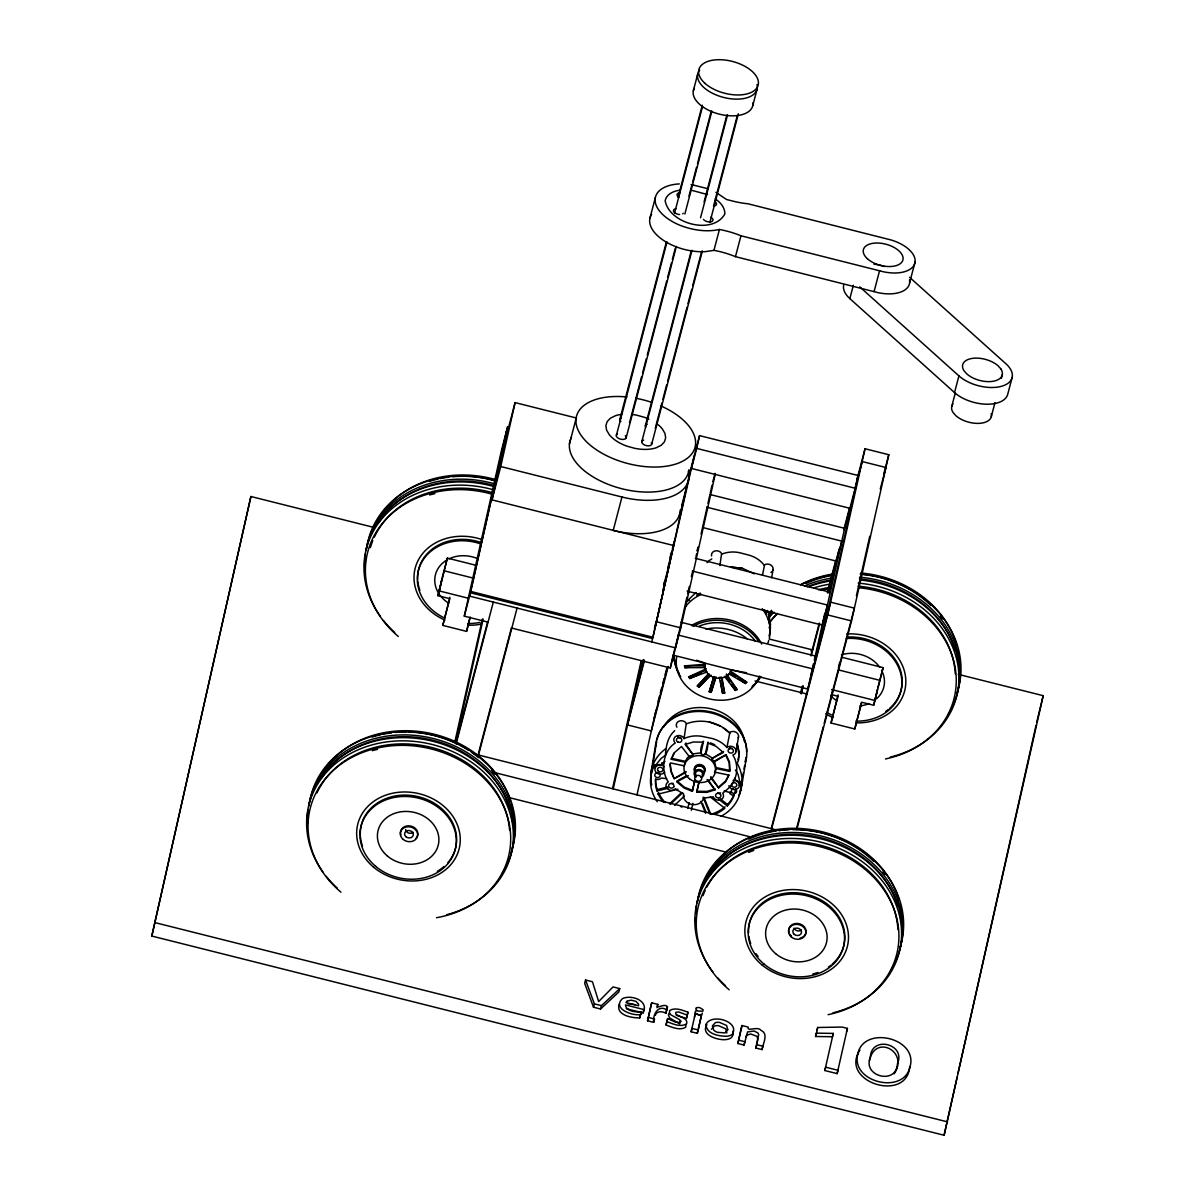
<?xml version="1.0" encoding="UTF-8"?>
<svg xmlns="http://www.w3.org/2000/svg" width="1195" height="1195" viewBox="0 0 1195 1195"><rect width="100%" height="100%" fill="white"/><g stroke="black" fill="none" stroke-linecap="round" stroke-linejoin="round"><path stroke-width="1.5" d="M666.989 241.928L616.261 435.831A5.109 2.734 14.7 0 0 621.027 439.252A5.109 2.734 14.7 0 0 626.135 437.878L676.355 246.499M626.135 437.878L626.195 437.161A5.109 2.734 14.7 0 0 625.299 435.637M643.971 1009.566L625.433 1004.905C626.165 1011.702 635.815 1012.105 641.207 1011.866L640.61 1014.54C632.185 1016.183 611.945 1008.505 622.476 998.617C631.483 994.27 649.453 1000.738 643.089 1012.912L626.24 1008.67M643.552 1009.969L643.089 1012.912M909.694 1066.567C907.169 1103.314 838.711 1082.087 859.922 1050.061M651.081 772.209L655.831 743.634M651.29 773.987L656.667 741.572M664.958 761.23L661.701 764.785L660.581 764.546A5.392 4.556 9.4 0 0 655.801 766.413L654.651 766.518L654.98 764.621L655.816 765.009M685.721 603.983L686.035 602.086L696.058 592.481M667.856 788.297L657.056 791L656.877 788.356A40.54 34.222 9.4 0 1 655.667 779.409M661.701 764.785L662.015 762.873M663.389 802.174A40.451 34.147 9.4 0 1 658.266 794.122L658.505 792.703A40.451 34.147 9.4 0 0 665.271 802.592M658.266 794.122L658.55 792.688M689.41 756.749L689.575 755.808L687.005 758.227L685.064 762.261L671.261 759.243L674.652 752.432L681.494 746.502L689.41 756.749L693.115 754.777L685.318 743.544L686.169 743.021M675.369 788.969L683.615 794.003A10.172 8.589 9.4 0 0 691.681 804.444A10.172 8.589 9.4 0 0 703.526 798.14L713.191 796.826A5.363 4.526 9.4 0 0 720.645 799.754A5.363 4.526 9.4 0 0 722.646 793.241L727.889 788.849A36.851 31.115 9.4 0 0 734.716 758.481L732.893 755.061A5.363 4.526 9.4 0 0 735.343 748.682A5.363 4.526 9.4 0 0 727.441 747.099L726.918 747.532A26.858 22.675 9.4 0 0 711.847 738.42L701.659 736.314A26.828 22.66 9.4 0 0 684.048 738.615L686.288 723.319A5.363 4.526 9.4 0 0 679.059 721.153A5.363 4.526 9.4 0 0 676.908 727.202M719.913 565.623L721.586 553.494A5.363 4.526 9.4 0 0 715.073 550.94A5.363 4.526 9.4 0 0 711.593 555.974M704.975 665.197L704.96 664.286L684.511 665.884L684.81 667.661L705.02 667.617L704.841 663.658M688.41 775.689L676.788 781.889L684.152 788.043L692.323 791.359L694.743 780.365M700.778 753.776L703.541 741.199C695.311 756.525 707.948 761.439 707.798 742.991L715.984 746.292L723.348 752.462L711.727 758.646L714.237 761.917L726.097 754.732L715.865 760.184M708.321 780.081L714.998 789.88L706.783 792.36L696.745 792.195L698.761 782.934M705.169 754.702L707.948 742.08M711.727 758.646L723.498 751.506L723.348 752.462M714.237 761.917L714.401 760.961L715.999 767.713M710.592 777.691L718.643 787.849L725.484 781.903L728.92 775.107L715.013 772.209L715.163 771.268L714.461 772.717M715.835 768.505L715.999 767.563L729.816 770.431L729.652 771.387L715.835 768.505L715.013 772.209M718.643 787.849L710.876 776.63M726.918 747.532L729.906 732.281A5.363 4.526 9.4 0 1 736.404 732.49A5.363 4.526 9.4 0 1 738.196 737.898M762.5 575.034L764.576 564.832A5.363 4.526 9.4 0 1 771.074 565.205A5.363 4.526 9.4 0 1 772.672 570.642M736.06 751.565L738.525 736.762M727.307 805.968L727.501 804.504A40.451 34.147 9.4 0 0 733.894 795.063L734.327 793.928L733.655 796.482A40.451 34.147 9.4 0 1 727.307 805.968L718.628 799.201M739.854 782.486L740.795 782.471L740.467 784.368L739.481 783.756A5.392 4.556 9.4 0 0 735.881 780.201L734.805 779.976L735.119 778.079M734.761 793.375L735.552 788.625M771.686 577.753L773.045 569.522M764.486 610.272L766.1 613.513L764.591 609.719M740.123 792.464L741.019 787.057M741.617 783.457L742.229 779.857M742.827 776.257L743.424 772.657M744.022 769.057L744.619 765.457M745.217 761.842L745.814 758.242M741.751 785.668L746.502 757.107M767.504 611.153L769.012 614.2L770.402 626.12A45.38 38.315 9.4 0 1 769.042 636.024M671.261 759.243L673.995 752.955M729.816 770.431L729.458 761.872L726.097 754.732M729.652 771.387L729.294 762.828L725.933 755.688M958.166 674.324L1043.19 695.684L944.095 1135.25L151.81 936.058L250.905 496.508L373.915 527.428M151.81 936.058L250.905 496.508M470.307 617.128L466.573 631.378L442.807 625.403L449.813 598.68L437.923 595.693L441.597 580.486M468.171 598.202L439.252 590.928L442.12 578.141L447.378 558.095L476.297 565.369M439.252 590.928L447.378 558.095M442.807 625.403L449.858 597.276M488.053 622.132L464.287 616.157L501.571 449.932L507.696 426.555L470.427 592.78L652.649 638.593M506.829 429.901L469.545 596.111L675.534 647.899L686.886 597.321M515.09 402.61L506.336 436.011L491.996 499.943L500.75 466.543L515.09 402.61L576.602 418.071M466.573 631.378L469.889 617.501M454.772 742.214L482.362 619.174M455.489 742.812L483.153 619.04M612.826 787.251L641.192 660.775M613.214 788.894L641.984 660.611M664.435 582.055L663.718 585.251L668.543 566.878M655.069 627.793L689.933 472.369M490.996 501.049L491.339 499.704L673.577 545.517L652.993 637.249L470.77 591.435L464.287 616.157M651.768 641.924L694.31 455.668M696.7 448.409L699.568 435.622L858.025 475.461L855.157 488.247L696.7 448.409L691.442 468.455L849.899 508.293M636.98 794.869L656.025 709.949M511.818 628.107L670.275 667.945L673.143 655.159M687.693 593.706L689.321 586.476M695.968 556.81L696.685 553.614M697.402 550.417L698.119 547.22M701.062 534.075L707.141 506.979M707.963 503.364L709.576 496.134M710.308 492.878L712.011 485.304M670.275 667.945L680.791 627.868L715.237 474.295M619.1 1004.263C615.724 1015.257 631.826 1018.08 639.728 1017.871L641.207 1011.866M687.827 808.193L689.171 802.577M692.323 791.359L694.579 781.306M691.352 810.255L692.906 803.324M696.745 792.195L698.985 782.217M651.693 1002.829L648.407 1017.468L654.561 1019.006L653.695 1022.352L647.526 1020.799L650.812 1006.175L651.693 1002.829L657.847 1004.383C654.89 1010.821 664.39 1002.321 667.467 1006.817L665.884 1013.3C662.657 1011.164 656.488 1010.656 655.263 1015.347M653.695 1022.352C652.53 1014.48 658.505 1004.159 666.765 1009.954M665.884 1013.3L667.467 1006.817M686.005 1024.533L685.721 1027.237C679.716 1030.867 671.978 1027.222 666.063 1024.981L666.765 1021.904M687.289 1015.138L687.947 1012.225C682.405 1010.208 675.235 1007.086 669.708 1010.522L669.379 1013.076L670.455 1014.555L679.477 1019.619L680.926 1021.531L679.223 1022.517L674.936 1021.904L667.632 1018.573L666.944 1021.635C672.86 1023.891 680.597 1027.536 686.587 1023.891C688.604 1017.856 678.775 1017.109 675.623 1013.763L675.952 1012.255L678.805 1012.016L687.289 1015.138L686.423 1018.469L676.236 1015.302M686.423 1018.469L687.947 1012.225M691.128 1031.763L695.281 1013.793L701.45 1015.332L698.164 1029.97L697.297 1033.316L691.128 1031.763L692.01 1028.432L698.164 1029.97M697.297 1033.316L701.45 1015.332M800.486 693.429L802.174 686.468M801.188 693.742L802.98 685.751M813.496 663.778L807.835 689.022L672.785 655.069M814.303 660.163L824.819 613.289M829.27 593.452L839.383 548.371M825.357 622.222L856.905 481.57M771.597 828.986L827.747 614.962L865.031 448.752L888.796 454.727L851.512 620.937L796.781 829.569M741.99 1025.534L738.704 1040.173L744.903 1041.726L744.022 1045.057L737.838 1043.504L741.124 1028.865L741.99 1025.534L748.189 1027.088C746.457 1032.271 757.854 1025.713 761.006 1030.359C768.982 1033.899 762.739 1043.832 762.066 1049.598L755.897 1048.045L757.749 1039.799L757.092 1036.394L750.639 1033.989L746.711 1035.258L745.904 1036.722M744.022 1045.057L747.592 1031.912L754.15 1031.001L757.974 1033.048L758.691 1034.586L755.897 1048.045M831.601 694.997L832.81 689.59M838.472 667.736L839.697 662.329M856.412 595.737L869.751 536.226M841.534 657.19L883.12 667.646L873.679 705.244L861.789 702.257L854.784 728.98L831.018 723.005L838.068 694.878M854.784 728.98L861.371 702.63M873.679 705.244L877.339 690.038M877.503 689.291L874.994 700.479L831.601 689.56M815.558 1036.498L817.709 1027.491L842.221 1027.073L847.419 1028.387L837.142 1073.633L824.819 1070.526L833.274 1033.406L816.439 1033.152L815.558 1036.498L832.392 1036.737L833.274 1033.406M944.095 1135.25L957.165 1076.964M957.972 1073.319L1036.005 725.44M1036.827 721.795L1043.19 695.684M437.923 595.693L439.685 589.015M456.132 741.946L487.694 621.624M456.102 743.947L493.311 602.086M478.493 753.298L511.475 627.599M478.448 755.315L517.077 608.061M569.447 443.913L576.02 418.862M649.916 218.267L655.398 197.384M693.339 90.73L697.716 74.03M619.846 419.37L666.257 242.436M678.103 197.294L702.257 105.22M674.577 213.054L702.511 106.534M630.213 420.057L641.581 376.724M642.537 373.109L646.316 358.664M647.272 355.064L666.69 281.034M667.632 277.419L671.426 262.975M672.367 259.375L675.22 248.53M688.947 196.174L691.785 185.344M692.741 181.73L696.521 167.3M697.477 163.685L711.204 111.329M684.869 214.01L711.876 111.09M688.395 471.203A61.274 32.743 14.7 0 1 621.968 497.015L613.214 530.416A61.274 32.743 14.7 0 0 680.224 509.966M645.36 425.779L691.308 250.666M704.094 201.91L726.829 115.258M641.805 441.672L692.01 250.293M700.539 217.789L727.531 114.884M655.263 428.273L661.896 402.999M662.852 399.384L666.631 384.939M667.587 381.339L687.005 307.309M687.947 303.694L691.741 289.265M692.682 285.65L701.689 251.338M713.998 204.405L737.21 115.93M651.708 444.152L702.376 250.98M709.964 222.091L738.376 113.764M651.619 214.293A40.854 21.824 14.7 0 0 662.568 239.732A40.854 21.824 14.7 0 0 705.199 251.652L713.953 250.367L719.435 229.485L721.287 229.843A58.465 31.249 14.7 0 1 740.945 235.773L883.419 271.758A30.637 16.372 14.7 0 0 915.101 261.869L909.634 282.737M752.76 105.668L757.137 88.968M909.5 279.794A30.637 16.372 14.7 0 1 877.937 292.626L735.463 256.656L740.945 235.773M689.052 475.715L699.568 435.622M681.807 505.201L686.184 488.501M679.372 516.315L682.883 502.946M636.158 686.602L643.209 659.715M670.007 557.557L671.426 552.18M672.367 548.595L674.234 541.44M633.29 699.389L643.627 659.954M667.617 568.551L671.844 552.419M673.218 546.862L673.577 545.517M630.422 712.175L644.06 660.193M644.478 660.447L627.554 724.962L651.32 730.937L668.244 666.422M662.822 590.539L666.108 577.992M654.442 628.047L656.189 621.37M712.817 481.69L715.013 473.339M697.073 551L698.014 547.415M657.997 701.779L659.401 696.401M660.342 692.816L661.761 687.439M662.702 683.854L664.106 678.476M665.047 674.891L666.929 667.721M654.188 718.15L667.348 667.96M691.337 576.558L692.741 571.18M585.55 980.005L584.669 983.351L593.512 1007.221L600.577 1008.998L618.861 991.94L619.742 988.609L613.035 986.921L598.665 1001.559L592.451 981.752L585.55 980.005L594.393 1003.89L593.512 1007.221M673.592 653.486L678.401 635.113M600.577 1008.998L601.458 1005.667L619.742 988.609M639.728 1017.871L640.61 1014.54M647.526 1020.799L648.407 1017.468M656.981 1007.714L657.847 1004.383M1012.165 377.336L1007.788 394.036A30.637 16.372 14.7 0 1 986.129 404.194A30.637 16.372 14.7 0 1 954.536 392.587L849.839 298.616L853.349 285.261M666.063 1024.981L667.632 1018.573M680.627 1020.56L679.761 1023.906L669.573 1017.901L668.378 1014.794M874.113 291.505L879.58 270.638M694.414 1017.124L695.281 1013.793M810.778 655.577L819.262 623.192M827.284 592.63L835.783 560.246M843.804 529.684L849.466 508.099M856.71 480.48L865.031 448.752M801.292 693.533L803.189 686.348M811.211 655.771L819.695 623.402M827.717 592.825L839.039 549.655M844.701 528.07L862.163 461.539L885.928 467.514L880.267 489.084M810.703 676.236L813.765 664.539M814.646 661.208L815.961 656.189L680.911 622.236M771.163 828.792L830.615 602.175L854.38 608.15L824.191 723.259M883.613 474.505L888.796 454.727M737.838 1043.504L738.704 1040.173M796.348 829.36L823.25 726.859M831.018 723.005L838.024 696.282L831.242 694.564M762.066 1049.598L762.948 1046.252L756.779 1044.714M954.536 392.587L958.913 375.887L859.743 286.86M877.862 687.693L883.12 667.646M951.683 406.673L955.343 392.752M816.827 1030.837L817.709 1027.491M991.312 416.577L994.972 402.655M1001.35 378.307L1002.261 374.827M824.819 1070.526L825.7 1067.195L838.024 1070.287L837.142 1073.633M846.553 1031.718L847.419 1028.387M737.927 759.572L738.824 756.301M716.044 677.042L711.055 692.278L709.218 691.785L713.759 676.654M711.249 692.323L715.79 677.177M684.705 762.993L685.213 761.32L671.426 758.287M685.064 762.261L684.287 765.831L670.47 762.948L670.096 764.845L670.843 771.507L674.189 778.662L685.885 772.418M709.218 691.785L714.012 676.504M869.467 1060.682C874.889 1033.645 909.395 1051.525 894.144 1073.842M736.747 764.531L738.6 759.856L739.137 751.745L737.181 743.663M766.1 613.513L767.548 610.481M711.503 1029.253L714.446 1026.027A6.961 3.719 14.7 0 1 718.733 1025.758L725.753 1028.835L726.874 1033.048M728.89 775.047L725.634 780.947L718.792 786.893M746.785 682.166L729.936 672.427L730.205 670.888L746.785 682.166L745.531 683.54L728.696 673.801M706.902 1024.712C700.195 1035.079 718.016 1040.501 725.828 1039.605A13.13 7.021 14.7 0 0 731.549 1037.469L733.222 1034.556L733.043 1031.151M674.712 730.683C667.542 737.061 666.033 746.382 665.376 755.389L661.119 758.422L654.651 766.518M711.055 675.175L698.97 687.17L697.297 686.02L708.396 673.846M698.97 687.17L708.844 676.34M697.297 686.02L709.382 674.04M669.454 803.966L681.568 792.554M670.559 804.13L682.674 792.718M674.563 805.325L684.406 796.049M725.021 806.849L724.021 807.701A40.451 34.147 9.4 0 1 710.816 814.348L704.004 797.468M668.841 1013.868L669.723 1013.166M711.802 558.931L709.531 560.35A36.851 31.115 9.4 0 0 707.007 562.681M699.389 593.377L696.909 595.439L700.494 593.183M737.121 689.605L726.261 675.548L726.515 674.01L737.121 689.605L735.328 690.441L724.469 676.385M715.148 788.939L706.947 791.404L696.894 791.239M686.049 771.477L674.189 778.662L670.992 770.566L670.246 763.904M678.401 780.156L685.661 776.287M707.186 671.874L689.694 678.506L688.619 676.938L706.364 668.737M689.694 678.506L700.987 673.308M686.513 723.811C701.017 718.135 719.121 721.899 729.891 733.222L722.975 727.695M688.619 676.938L706.111 670.29M693.1 753.881L700.927 752.835M657.295 789.566L668.095 786.863M658.311 794.107L677.938 789.193M680.239 190.169C673.95 190.871 666.571 193.829 665.152 200.7C669.245 223.838 712.728 235.445 724.857 213.995C725.066 207.542 720.346 202.224 715.222 198.893M724.648 693.175L722.572 693.339L719.315 677.341L721.392 677.177L724.648 693.175L721.944 677.386M719.435 229.485C706.275 232.353 692.577 230.112 680.134 225.347A40.854 21.824 14.7 0 1 655.099 200.252A40.854 21.824 14.7 0 1 679.343 183.91M627.958 1003.74L635.053 1004.696M684.81 667.661L688.529 667.378M684.511 665.884L704.706 665.839M769.789 624.178L770.73 624.223M734.103 795.347L733.058 795.258A4.944 4.168 9.4 0 1 729.323 792.345L724.125 790.97M742.379 568.282L730.713 567.057L742.379 568.282L754.359 573.794M690.829 190.08L707.53 194.576M691.039 184.478L708.187 188.795M731.34 669.977L746.576 672.755M713.953 250.367L715.82 250.711A58.465 31.249 14.7 0 1 735.463 256.656M703.392 742.14L693.354 741.99L685.138 744.455L693.115 754.777M692.488 790.403L684.302 787.102L676.953 780.932M666.69 778.647L661.313 778.035A4.944 4.168 9.4 0 1 655.502 779.035A40.54 34.222 9.4 0 0 656.638 789.79L657.056 791M709.591 494.386L844.641 528.339L813.093 668.976L678.043 635.023M706.723 507.173L841.773 541.126L836.515 561.157L703.272 527.667M500.75 466.543L621.968 497.015M695.251 558.304L830.301 592.257M692.383 571.09L827.433 605.043L822.175 625.09L687.125 591.137M827.747 614.962L851.512 620.937M769.207 639.011L812.615 649.916M657.026 621.893L680.791 627.868M444.51 570.881L473.429 578.156M838.666 669.977L880.252 680.433M672.083 660.118L675.683 661.029M755.001 680.971L807.267 694.101M474.116 753.925L779.693 830.749M492.952 772.164L751.506 837.172M507.576 797.199L726.366 852.199M594.393 1003.89L601.458 1005.667M155.32 922.704L947.59 1121.896M696.625 660.237L704.871 663.061A13.847 11.681 9.4 0 0 714.864 677.714A13.847 11.681 9.4 0 0 731.594 669.992M709.352 721.989L720.271 726.067M705.334 753.746L712.011 757.809M710.442 742.857L714.715 744.724M715.924 192.365L726.575 199.52L733.013 201.148A58.465 31.249 14.7 0 0 748.1 203.807L887.048 238.955A30.637 16.372 14.7 0 1 915.101 261.869M731.967 674.309L734.985 676.355M738.002 678.416L745.531 683.54M727.501 804.504L720.301 798.902M735.433 789.327L735.956 789.746A2.704 2.27 9.4 0 1 735.194 793.271L734.537 793.435A2.704 2.27 9.4 0 1 732.177 789.402L732.744 789.088A2.704 2.27 9.4 0 1 733.401 788.924M710.338 797.02L724.782 808.268L723.782 809.12A40.451 34.147 9.4 0 1 715.342 814.079M909.574 277.3L1005.996 363.848A30.637 16.372 14.7 0 1 1000.932 386.448A30.637 16.372 14.7 0 1 958.913 375.887M707.022 779.558L714.998 789.88M726.65 677.67L729.547 681.927M731.474 684.765L735.328 690.441M735.493 769.968L738.062 774.42L740.467 784.368M684.048 738.615L683.839 738.122A5.363 4.526 9.4 0 0 676.011 736.239A5.363 4.526 9.4 0 0 675.265 743.006C662.792 750.848 660.447 770.655 668.304 781.948A5.363 4.526 9.4 0 0 667.333 788.67A5.363 4.526 9.4 0 0 675.354 788.984M703.093 797.199L709.89 814.049M702.436 803.384L705.842 811.823M700.838 801.427L705.603 813.257M734.447 778.557L734.805 779.976M720.465 681.06L722.572 693.339M737.405 744.619L738.943 754.613M702.272 1013.091L701.943 1014.555L698.209 1014.839L695.057 1012.852L695.4 1011.358A3.764 2.017 14.7 0 1 696.341 1010.955M757.047 84.576A30.637 16.372 14.7 0 1 723.841 97.482A30.637 16.372 14.7 0 1 699.658 70.147M621.684 414.381A30.637 16.372 14.7 0 0 615.335 415.755L610.376 418.235L607.135 421.626L605.865 425.704L606.627 430.2L609.36 434.801A30.637 16.372 14.7 0 0 627.061 446.198L634.769 448.334A30.637 16.372 14.7 0 0 656.204 447.766L661.179 445.302L664.405 441.911L665.675 437.818L664.928 433.322L662.179 428.721A30.637 16.372 14.7 0 0 657.623 424.33M632.08 414.456A30.637 16.372 14.7 0 1 636.771 415.188L644.478 417.324A30.637 16.372 14.7 0 1 648.855 419.087M616.306 435.114A5.109 2.734 14.7 0 1 617.397 434.009M620.862 421.611A5.109 2.734 14.7 0 1 620.803 418.205M629.735 421.133A5.109 2.734 14.7 0 1 629.421 422.507M651.335 442.658A5.109 2.734 14.7 0 1 646.809 445.72A5.109 2.734 14.7 0 1 642.118 441.015M642.761 440.507A5.109 2.734 14.7 0 1 643.672 440.148M645.733 427.287A5.109 2.734 14.7 0 1 645.688 425.136M646.331 424.613A5.109 2.734 14.7 0 1 647.242 424.27M660.999 406.001A61.274 32.743 14.7 0 1 678.954 462.913A61.274 32.743 14.7 0 1 582.577 437.355A61.274 32.743 14.7 0 1 627.016 396.994M635.725 398.234A61.274 32.743 14.7 0 1 651.215 402.207M688.947 469.71A61.274 32.743 14.7 0 1 619.548 488.128A61.274 32.743 14.7 0 1 571.464 437.355M683.241 213.233A5.109 2.734 14.7 0 1 682.718 213.8M679.641 214.517A5.109 2.734 14.7 0 1 678.357 214.353L677.057 214.01A5.109 2.734 14.7 0 1 673.457 210.604L673.651 209.917A5.109 2.734 14.7 0 1 676.041 208.692M678.88 197.28A5.109 2.734 14.7 0 1 677.057 195.069L677.087 194.352A5.109 2.734 14.7 0 1 680.209 192.753M705.169 220.791A5.109 2.734 14.7 0 0 706.335 221.344L707.604 221.717A5.109 2.734 14.7 0 0 712.698 220.806L712.967 220.134A5.109 2.734 14.7 0 0 710.816 217.221M704.213 220.134A5.109 2.734 14.7 0 1 703.496 219.387M713.46 206.048A5.109 2.734 14.7 0 0 716.507 204.39L716.507 203.673A5.109 2.734 14.7 0 0 714.61 201.462M752.925 102.785A30.637 16.372 14.7 0 1 719.465 114.182A30.637 16.372 14.7 0 1 694.414 88.072M849.839 298.616A30.637 16.372 14.7 0 1 843.685 285.127M991.238 413.634A20.42 10.919 14.7 0 1 979.392 423.344A20.42 10.919 14.7 0 1 955.836 415.666L953.177 412.663A20.42 10.919 14.7 0 1 952.968 404.074M873.963 264.229A20.42 10.919 14.7 0 1 884.27 266.53M760.767 676.46A45.38 38.315 9.4 0 1 751.954 687.095M680.702 676.684A45.38 38.315 9.4 0 1 674.309 657.235M693.04 626.359A45.38 38.315 9.4 0 1 758.332 640.879M764.143 565.16A26.828 22.66 9.4 0 0 749.713 555.346L739.66 552.717A26.858 22.675 9.4 0 0 721.84 554.107M759.557 678.312A45.843 38.703 9.4 0 1 756.301 682.405M754.433 684.302A45.843 38.703 9.4 0 1 752.417 686.094M679.029 673.114A45.843 38.703 9.4 0 1 674.085 655.756M691.502 625.568A45.843 38.703 9.4 0 1 761.708 644.09M768.729 640.535A45.843 38.703 9.4 0 1 767.892 642.925M684.675 607.971A45.843 38.703 9.4 0 1 701.181 594.363M762.141 608.643A45.843 38.703 9.4 0 1 769.371 638.07M771.955 571.628A5.363 4.526 9.4 0 1 770.954 572.405M769.475 626.703A5.392 4.556 9.4 0 1 769.117 627.838M768.684 621.385A5.392 4.556 9.4 0 1 769.401 622.446M768.773 620.907A5.392 4.556 9.4 0 1 769.475 621.968M688.275 600.712A5.392 4.556 9.4 0 1 689.485 600.159M699.09 626.21A42.557 35.925 9.4 0 1 755.255 641.058M759.333 676.101A42.557 35.925 9.4 0 1 709.471 698.911A42.557 35.925 9.4 0 1 676.728 656.697M705.842 629.138A42.557 35.925 9.4 0 1 747.233 638.862M859.519 577.185A104.099 87.982 12.6 0 1 956.866 694.34M768.206 614.574A104.099 87.982 12.6 0 1 771.582 610.257M804.579 585.938A104.099 87.982 12.6 0 1 832.691 577.962M860.236 573.988A104.099 87.982 12.6 0 1 957.031 692.816M802.024 584.25A104.099 87.982 12.6 0 1 831.645 575.019M846.687 633.962A52.177 44.095 12.6 0 1 905.616 677.431A52.177 44.095 12.6 0 1 856.307 722.856M833.169 717.702A52.177 44.095 12.6 0 1 825.745 713.803M811.017 650.946A52.177 44.095 12.6 0 1 813.317 648.377M806.117 583.444A100.514 84.95 12.6 0 1 831.72 575.527M860.773 574.287A100.514 84.95 12.6 0 1 930.935 605.521M940.345 616.067A100.514 84.95 12.6 0 1 942.392 618.846M769.983 615.604A102.008 86.204 12.6 0 1 772.164 612.766M807.267 586.835A102.008 86.204 12.6 0 1 831.451 579.978M859.474 578.963A102.008 86.204 12.6 0 1 955.149 650.543M800.366 584.773A102.023 86.219 12.6 0 1 832.781 574.018M860.803 573.003A102.023 86.219 12.6 0 1 956.508 644.583M958.495 653.321A102.023 86.219 12.6 0 1 959.002 656.832M846.538 637.114A48.502 40.989 12.6 0 1 896.474 661.462A48.502 40.989 12.6 0 1 889.558 708.426M888.333 709.471A48.502 40.989 12.6 0 1 885.704 711.428M858.189 583.13A104.099 87.982 12.6 0 1 957.643 663.837A104.099 87.982 12.6 0 1 890.335 757.092M767.952 619.07A104.099 87.982 12.6 0 1 773.957 612.094M813.601 587.97A104.099 87.982 12.6 0 1 829.599 584.176M860.714 580.098A104.099 87.982 12.6 0 1 948.008 714.864M768.684 615.858A104.099 87.982 12.6 0 1 772.164 611.616M809.06 586.596A104.099 87.982 12.6 0 1 830.316 580.964M769.924 622.281A100.514 84.95 12.6 0 1 776.765 614.14M818.5 589.822A100.514 84.95 12.6 0 1 829.061 587.417M858.1 586.177A100.514 84.95 12.6 0 1 955.283 673.92M859.295 587.791A102.023 86.219 12.6 0 1 955.403 669.11A102.023 86.219 12.6 0 1 885.465 758.944M769.087 622.849A102.023 86.219 12.6 0 1 777.527 613.468M820.86 590.405A102.023 86.219 12.6 0 1 827.791 588.941M881.581 670.305A30.965 26.17 12.6 0 1 876.398 698.926M868.884 703.601A30.965 26.17 12.6 0 1 859.877 705.931M836.769 700.658A30.965 26.17 12.6 0 1 830.704 695.774M841.444 654.815A30.965 26.17 12.6 0 1 879.654 667.168M846.224 638.488A48.502 40.989 12.6 0 1 901.657 678.566A48.502 40.989 12.6 0 1 855.844 721.108M831.496 714.983A48.502 40.989 12.6 0 1 826.85 712.339M656.966 739.78A45.38 38.315 9.4 0 1 705.901 710.95A45.38 38.315 9.4 0 1 746.606 751.61M740.795 782.471A45.38 38.315 9.4 0 1 721.168 816.2M657.28 801.696A45.38 38.315 9.4 0 1 654.98 764.621M694.967 770.894A5.377 4.541 9.4 0 1 696.924 765.054A5.377 4.541 9.4 0 1 704.049 766.533A5.377 4.541 9.4 0 1 703.317 772.642M655.577 746.158A45.843 38.703 9.4 0 1 708.067 712.295A45.843 38.703 9.4 0 1 745.411 762.052M737.121 763.246A45.843 38.703 9.4 0 1 738.809 795.362M651.753 784.876A45.843 38.703 9.4 0 1 665.899 748.608M694.788 771.94A5.377 4.541 9.4 0 1 696.76 766.1A5.377 4.541 9.4 0 1 703.87 767.578A5.377 4.541 9.4 0 1 703.153 773.688M694.758 770.685A4.929 4.168 9.4 0 1 700.554 766.07A4.929 4.168 9.4 0 1 703.646 772.642M696.237 777.034A4.929 4.168 9.4 0 1 695.445 770.626A4.929 4.168 9.4 0 1 702.959 771.432A4.929 4.168 9.4 0 1 701.136 777.557M696.028 775.182A3.525 2.987 9.4 0 1 698.806 770.7A3.525 2.987 9.4 0 1 702.107 775.211M680.821 737.509A2.704 2.27 9.4 0 1 678.76 737.315L678.177 736.971A2.704 2.27 9.4 0 1 677.714 736.493M731.758 748.339A2.704 2.27 9.4 0 1 729.801 747.697M720.54 792.808A2.704 2.27 9.4 0 1 717.866 792.853M672.979 783.278A2.704 2.27 9.4 0 1 671.605 783.308M659.431 773.822A2.704 2.27 9.4 0 1 659.237 777.049L658.669 777.362A2.704 2.27 9.4 0 1 655.98 777.123L655.443 776.705A2.704 2.27 9.4 0 1 656.219 773.18L656.877 773.001A5.392 4.556 9.4 0 0 664.734 772.269M658.893 773.419A2.704 2.27 9.4 0 0 656.877 773.001A5.392 4.556 9.4 0 1 656.294 766.279A5.392 4.556 9.4 0 1 664.211 766.697M658.789 772.777A2.704 2.27 9.4 0 1 657.399 772.657M655.368 767.907A5.392 4.556 9.4 0 1 655.502 765.562M662.269 762.933A5.392 4.556 9.4 0 1 663.539 763.5M739.899 783.054A5.392 4.556 9.4 0 1 739.048 785.264M733.013 780.425A5.392 4.556 9.4 0 1 739.391 784.234A5.392 4.556 9.4 0 1 735.269 789.462A5.392 4.556 9.4 0 1 728.89 785.653M680.687 806.58A5.392 4.556 9.4 0 1 681.957 807.163M730.996 792.778A4.944 4.168 9.4 0 1 730.145 791.926M663.464 727.367A42.557 35.925 9.4 0 1 708.665 708.306A42.557 35.925 9.4 0 1 744.41 741.662M697.133 902.822A104.099 87.982 12.6 0 1 819.83 835.693A104.099 87.982 12.6 0 1 899.506 950.055M696.162 913.488A104.099 87.982 12.6 0 1 696.461 908.14M698.149 897.878A104.099 87.982 12.6 0 1 822.578 832.99A104.099 87.982 12.6 0 1 899.671 948.546M748.772 839.174A100.514 84.95 12.6 0 1 776.167 830.943M779.812 830.435A100.514 84.95 12.6 0 1 789.058 829.688M792.778 829.599A100.514 84.95 12.6 0 1 873.575 861.236M882.986 871.797A100.514 84.95 12.6 0 1 885.032 874.561M709.666 875.696A102.008 86.204 12.6 0 1 811.345 835.813A102.008 86.204 12.6 0 1 897.803 906.258M710.965 869.736A102.023 86.219 12.6 0 1 812.69 829.853A102.023 86.219 12.6 0 1 899.148 900.298M901.149 909.036A102.023 86.219 12.6 0 1 901.657 912.547M748.548 932.922A48.502 40.989 12.6 0 1 813.123 896.31A48.502 40.989 12.6 0 1 832.198 964.156M830.973 965.187A48.502 40.989 12.6 0 1 828.344 967.143M817.873 972.461A48.502 40.989 12.6 0 1 812.869 973.955M758.093 956.418A48.502 40.989 12.6 0 1 756.047 953.759M750.729 943.662A48.502 40.989 12.6 0 1 748.906 936.521M713.161 972.357A104.099 87.982 12.6 0 1 747.054 847.106A104.099 87.982 12.6 0 1 892.157 896.101A104.099 87.982 12.6 0 1 832.975 1012.822M725.619 985.83A104.099 87.982 12.6 0 1 717.807 977.958M697.163 902.091A104.099 87.982 12.6 0 1 832.288 842.266A104.099 87.982 12.6 0 1 890.648 970.579M695.639 921.554A104.099 87.982 12.6 0 1 695.535 918.014M695.699 912.666A104.099 87.982 12.6 0 1 696.506 905.571M702.989 895.682A100.514 84.95 12.6 0 1 705.155 890.514M706.828 887.153A100.514 84.95 12.6 0 1 816.573 844.312A100.514 84.95 12.6 0 1 897.923 929.65M729.174 989.789A102.023 86.219 12.6 0 1 735.866 857.308A102.023 86.219 12.6 0 1 887.452 895.428A102.023 86.219 12.6 0 1 828.105 1014.674M748.697 852.393A100.514 84.95 12.6 0 1 753.672 850.467M789.073 932.638A8.768 7.409 12.6 0 1 794.765 923.63A8.768 7.409 12.6 0 1 805.684 929.172A8.768 7.409 12.6 0 1 800.008 938.18M791.508 936.043A8.768 7.409 12.6 0 1 790.044 934.46M801.412 929.964A4.392 3.704 12.6 0 1 794.048 928.112M308.907 805.221A104.099 87.982 12.6 0 1 431.619 738.092A104.099 87.982 12.6 0 1 511.296 852.453M307.937 817.664A104.099 87.982 12.6 0 1 308.101 812.316M309.938 800.277A104.099 87.982 12.6 0 1 434.368 735.388A104.099 87.982 12.6 0 1 511.46 850.945M372.138 737.076A100.514 84.95 12.6 0 1 380.832 734.716M382.594 734.327A100.514 84.95 12.6 0 1 391.587 732.834M395.276 732.445A100.514 84.95 12.6 0 1 406.405 731.997M408.257 732.027A100.514 84.95 12.6 0 1 458.701 744.709M460.344 745.56A100.514 84.95 12.6 0 1 468.32 750.191M471.398 752.238A100.514 84.95 12.6 0 1 478.687 757.69M491.459 770.118A100.514 84.95 12.6 0 1 494.775 774.196M321.44 778.094A102.008 86.204 12.6 0 1 423.135 738.211A102.008 86.204 12.6 0 1 509.578 808.656M511.565 817.395A102.008 86.204 12.6 0 1 512.072 820.905M326.803 766.324A102.023 86.219 12.6 0 1 427.496 732.774A102.023 86.219 12.6 0 1 510.429 800.979M511.415 804.444A102.023 86.219 12.6 0 1 512.252 807.925M360.322 835.32A48.502 40.989 12.6 0 1 421.91 797.677A48.502 40.989 12.6 0 1 447.931 862.581M443.987 866.554A48.502 40.989 12.6 0 1 437.31 871.319M362.518 846.075A48.502 40.989 12.6 0 1 360.472 837.112M322.829 871.887A104.099 87.982 12.6 0 1 360.517 748.802A104.099 87.982 12.6 0 1 503.946 798.499A104.099 87.982 12.6 0 1 446.571 914.758M337.393 888.229A104.099 87.982 12.6 0 1 326.056 876.174M308.609 806.222A104.099 87.982 12.6 0 1 443.076 744.321A104.099 87.982 12.6 0 1 502.438 872.977M307.429 823.952A104.099 87.982 12.6 0 1 308.026 809.732M316.944 792.912A100.514 84.95 12.6 0 1 425.226 746.053A100.514 84.95 12.6 0 1 509.608 830.331M340.948 892.187A102.023 86.219 12.6 0 1 348.582 759.169A102.023 86.219 12.6 0 1 500.287 799.679A102.023 86.219 12.6 0 1 436.519 917.715M372.302 750.684A100.514 84.95 12.6 0 1 377.545 749.355M400.863 835.036A8.768 7.409 12.6 0 1 411.05 826.133A8.768 7.409 12.6 0 1 415.591 838.741M413.201 832.362A4.392 3.704 12.6 0 1 405.643 829.539M481.421 624.059A52.177 44.095 12.6 0 1 468.096 625.254M444.958 620.115A52.177 44.095 12.6 0 1 417.413 561.919A52.177 44.095 12.6 0 1 481.899 539.557M365.297 561.949A104.099 87.982 12.6 0 1 365.461 556.601M366.267 549.506A104.099 87.982 12.6 0 1 494.491 483.796M367.298 544.562A104.099 87.982 12.6 0 1 495.208 480.599M429.498 481.361A100.514 84.95 12.6 0 1 438.192 478.986M439.954 478.612A100.514 84.95 12.6 0 1 448.947 477.119M452.636 476.73A100.514 84.95 12.6 0 1 463.765 476.282M465.617 476.312A100.514 84.95 12.6 0 1 494.939 480.748M419.878 590.345A48.502 40.989 12.6 0 1 417.817 581.397M417.682 579.605A48.502 40.989 12.6 0 1 481.421 542.664M394.753 632.499A104.099 87.982 12.6 0 1 383.416 620.459M380.174 616.157A104.099 87.982 12.6 0 1 383.67 516.718A104.099 87.982 12.6 0 1 493.162 489.741M364.774 568.237A104.099 87.982 12.6 0 1 365.386 554.017M365.954 550.507A104.099 87.982 12.6 0 1 493.879 486.544M378.8 522.364A102.008 86.204 12.6 0 1 493.968 485.484M398.308 636.472A102.023 86.219 12.6 0 1 377.65 529.773A102.023 86.219 12.6 0 1 492.026 494.162M370.375 547.654A100.514 84.95 12.6 0 1 372.795 540.633M374.304 537.197A100.514 84.95 12.6 0 1 492.265 492.639M429.662 494.954A100.514 84.95 12.6 0 1 434.905 493.625M384.148 510.609A102.023 86.219 12.6 0 1 495.313 479.524M480.017 622.386A48.502 40.989 12.6 0 1 467.633 623.506M443.285 617.382A48.502 40.989 12.6 0 1 421.223 563.144A48.502 40.989 12.6 0 1 481.107 544.039M448.543 603.072A30.965 26.17 12.6 0 1 440.477 595.887M439.581 594.692A30.965 26.17 12.6 0 1 447.318 559.753M448.962 558.887A30.965 26.17 12.6 0 1 476.76 558.304M706.066 1024.414C706.096 1034.034 719.106 1036.304 726.709 1036.259A13.13 7.021 14.7 0 0 732.43 1034.123C739.989 1021.277 711.055 1013.016 706.066 1024.414M870.348 1057.336C862.133 1076.501 896.519 1085.254 897.4 1063.864C906.452 1043.803 871.08 1035.094 870.348 1057.336M857.681 1054.453C850.915 1082.536 904.182 1095.173 910.097 1066.567C918.208 1037.678 862.984 1024.877 857.681 1054.453M727.755 1029.717L724.962 1032.928L717.418 1032.316A7.08 3.779 14.7 0 1 713.699 1030.06L712.384 1025.907L715.327 1022.696A6.961 3.719 14.7 0 1 719.614 1022.427L726.635 1025.489L727.755 1029.717M696.267 1008.027L695.938 1009.521L697.716 1011.015L702.809 1011.209L703.138 1009.745L699.926 1007.729A3.764 2.017 14.7 0 0 696.267 1008.027M673.726 786.937L673.338 787.415A2.704 2.27 9.4 0 1 669.305 787.266A2.704 2.27 9.4 0 1 669.797 783.875L670.425 783.636A2.704 2.27 9.4 0 1 673.726 786.937M728.726 749.22L728.352 749.698A2.704 2.27 9.4 0 0 730.967 753.089L731.654 752.999A2.704 2.27 9.4 0 0 732.983 749.623A2.704 2.27 9.4 0 0 728.726 749.22M627.076 1001.231L625.956 1002.56L638.548 1005.727L638.503 1004.039L635.934 1001.35L631.065 1000.14L627.076 1001.231M677.968 742.08L677.386 741.722A2.704 2.27 9.4 0 1 677.625 738.107A2.704 2.27 9.4 0 1 681.673 739.436L681.822 740.019A2.704 2.27 9.4 0 1 677.968 742.08M720.451 794.406L719.987 793.943A2.704 2.27 9.4 0 0 715.551 795.631L715.7 796.228A2.704 2.27 9.4 0 0 719.45 797.692A2.704 2.27 9.4 0 0 720.451 794.406M1000.783 368.822L998.109 365.834A20.42 10.919 14.7 0 0 972.237 358.395A20.42 10.919 14.7 0 0 964.126 370.913L966.8 373.915A20.42 10.919 14.7 0 0 992.672 381.354A20.42 10.919 14.7 0 0 1000.783 368.822M704.975 83.351A30.637 16.372 14.7 0 0 756.286 88.684A30.637 16.372 14.7 0 0 724.289 59.959A30.637 16.372 14.7 0 0 704.975 83.351M867.451 258.792A20.42 10.919 14.7 0 0 901.657 262.347A20.42 10.919 14.7 0 0 880.327 243.197A20.42 10.919 14.7 0 0 867.451 258.792M689.44 778.781A15.864 13.399 9.4 0 0 715.282 772.299A15.864 13.399 9.4 0 0 694.534 756.136A15.864 13.399 9.4 0 0 689.44 778.781M695.834 780.469A3.525 2.987 9.4 0 0 701.644 779.155A3.525 2.987 9.4 0 0 697.133 775.465A3.525 2.987 9.4 0 0 695.834 780.469M658.236 771.014A2.704 2.27 9.4 0 0 662.777 770.402A2.704 2.27 9.4 0 0 659.655 767.309A2.704 2.27 9.4 0 0 658.236 771.014M732.147 786.385A2.704 2.27 9.4 0 0 736.703 785.772A2.704 2.27 9.4 0 0 733.581 782.68A2.704 2.27 9.4 0 0 732.147 786.385M761.678 964.664A52.177 44.095 12.6 0 0 847.27 946.798A52.177 44.095 12.6 0 0 781.067 890.783A52.177 44.095 12.6 0 0 761.678 964.664M791.299 936.955A8.768 7.409 12.6 0 0 805.684 933.952A8.768 7.409 12.6 0 0 794.555 924.542A8.768 7.409 12.6 0 0 791.299 936.955M775.6 953.61A30.965 26.17 12.6 0 0 826.387 943.004A30.965 26.17 12.6 0 0 787.102 909.753A30.965 26.17 12.6 0 0 775.6 953.61M794.242 934.385A4.392 3.704 12.6 0 0 801.427 932.892A4.392 3.704 12.6 0 0 795.87 928.186A4.392 3.704 12.6 0 0 794.242 934.385M763.829 963.887A48.502 40.989 12.6 0 0 843.401 947.276A48.502 40.989 12.6 0 0 781.859 895.189A48.502 40.989 12.6 0 0 763.829 963.887M373.467 867.062A52.177 44.095 12.6 0 0 459.044 849.197A52.177 44.095 12.6 0 0 392.856 793.181A52.177 44.095 12.6 0 0 373.467 867.062M403.073 839.353A8.768 7.409 12.6 0 0 417.473 836.351A8.768 7.409 12.6 0 0 406.345 826.94A8.768 7.409 12.6 0 0 403.073 839.353M387.389 856.008A30.965 26.17 12.6 0 0 438.177 845.403A30.965 26.17 12.6 0 0 398.891 812.152A30.965 26.17 12.6 0 0 387.389 856.008M406.016 836.784A4.392 3.704 12.6 0 0 413.216 835.29A4.392 3.704 12.6 0 0 407.644 830.585A4.392 3.704 12.6 0 0 406.016 836.784M375.618 866.285A48.502 40.989 12.6 0 0 455.19 849.675A48.502 40.989 12.6 0 0 393.633 797.588A48.502 40.989 12.6 0 0 375.618 866.285"/></g></svg>
